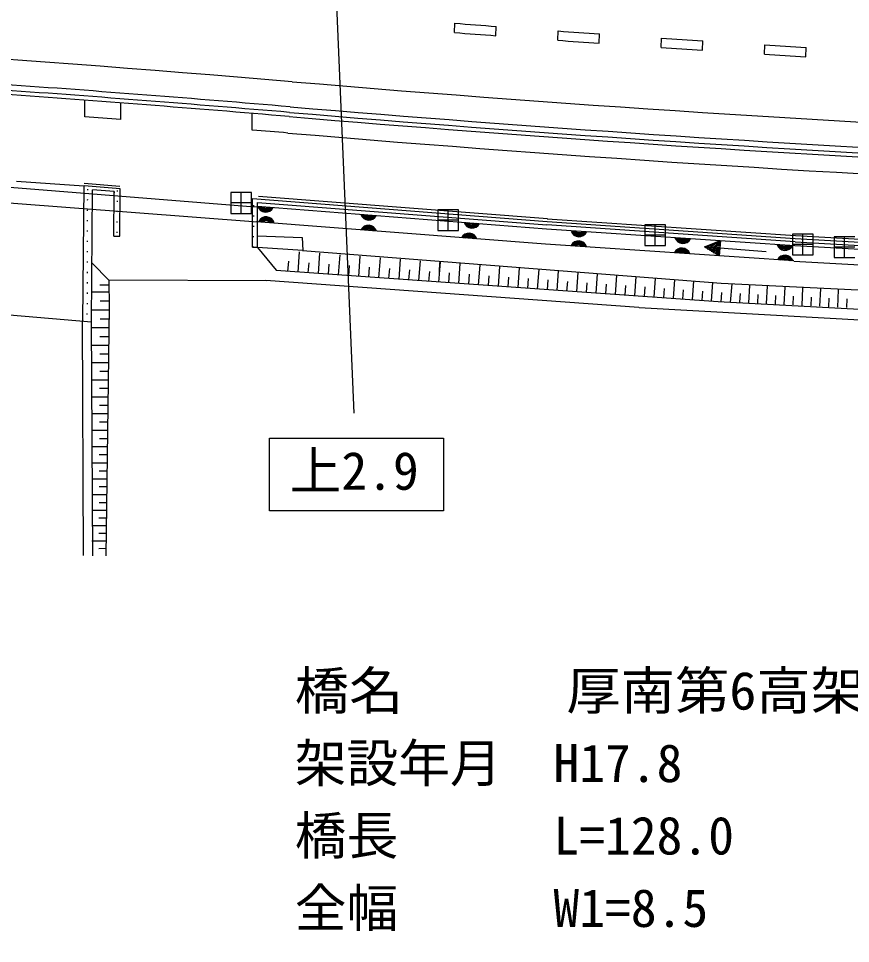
# Model space of a CAD drawing. Units: millimetres, scale not verified. Extents: x -2865935 to 4137865, y -6708483 to 4285906.
# Drawn here: x 252994 to 293205, y 228914 to 273607 of the extents above; entities that cross this region are included whole.
import ezdxf
from ezdxf.enums import TextEntityAlignment as Align

# ---------------------------------------------------------------- set-up
doc = ezdxf.new("R2010")
doc.units = ezdxf.units.MM
doc.header["$LTSCALE"] = 1000
for name, color, linetype, lineweight in [('M-BGD', 7, 'Continuous', 25), ('M-BMK-OTRS', 5, 'Continuous', 25), ('M-BMK-ROW', 30, 'Continuous', 25), ('M-STR-HTXT', 7, 'Continuous', 13), ('M-STR-STRC', 7, 'Continuous', 25)]:
    doc.layers.add(name, color=color, linetype=linetype, lineweight=lineweight)
doc.styles.add('ＭＳ ゴシック', font='')
doc.styles.get('ＭＳ ゴシック').set_extended_font_data('MS Gothic')

msp = doc.modelspace()

# ---------------------------------------------------------------- linework, layer by layer
at = {"layer": 'M-BGD'}
for p, q in [((256193, 268858), (256193, 269658)), ((257936, 268726), (257936, 269526)), ((264295, 268218), (264295, 269020)), ((252892, 265745), (256147, 265524)), ((256107, 258985), (256164, 265524)), ((257907, 265384), (256164, 265524)), ((256168, 265645), (257896, 265513)), ((264007, 264530), (252574, 265446)), ((256323, 265360), (256323, 265310)), ((256516, 258949), (256571, 265327)), ((257619, 265243), (256571, 265327)), ((257600, 263085), (257619, 265243)), ((257619, 265245), (257618, 265183)), ((257757, 265302), (257757, 265252)), ((257887, 263086), (257907, 265384)), ((252544, 264700), (264543, 263785)), ((256322, 264860), (256321, 264810)), ((257756, 264802), (257756, 264752)), ((264306, 262552), (264302, 264908)), ((264302, 264908), (278545, 263799)), ((264375, 264537), (264376, 264587)), ((264552, 262553), (264547, 264722)), ((264597, 265024), (278555, 263937)), ((256320, 264360), (256320, 264310)), ((257755, 264302), (257754, 264252)), ((264553, 264486), (264007, 264530)), ((264548, 264536), (278517, 263448)), ((256319, 263860), (256318, 263810)), ((257753, 263802), (257753, 263752)), ((264369, 264037), (264369, 264087)), ((264490, 263800), (278460, 262712)), ((278541, 263794), (290538, 262981)), ((278550, 263931), (290548, 263119)), ((256317, 263360), (256317, 263310)), ((257752, 263302), (257752, 263252)), ((264362, 263537), (264363, 263587)), ((278517, 263448), (290515, 262636)), ((256316, 262860), (256316, 262810)), ((257600, 263085), (257887, 263086)), ((264355, 263037), (264356, 263087)), ((264547, 263113), (266706, 263030)), ((266706, 263030), (266730, 262395)), ((286141, 262568), (286919, 262882)), ((286712, 262798), (286911, 262782)), ((286815, 262840), (286915, 262832)), ((286919, 262882), (286859, 262134)), ((290535, 262983), (301407, 262360)), ((290543, 263124), (300524, 262553)), ((256314, 262360), (256314, 262310)), ((264548, 262547), (264306, 262547)), ((264349, 262537), (264350, 262587)), ((266730, 262395), (264548, 262547)), ((264548, 262541), (265445, 261441)), ((266728, 262405), (286947, 260815)), ((278468, 262720), (290466, 261907)), ((286859, 262134), (286141, 262568)), ((286189, 262539), (286887, 262483)), ((286193, 262589), (286891, 262533)), ((286285, 262481), (286883, 262433)), ((286297, 262631), (286895, 262582)), ((286381, 262423), (286879, 262383)), ((286401, 262672), (286899, 262632)), ((286476, 262365), (286875, 262333)), ((286504, 262714), (286903, 262682)), ((286608, 262756), (286907, 262732)), ((289132, 262327), (286889, 262508)), ((290515, 262636), (300496, 262065)), ((266509, 261354), (266581, 262336)), ((267490, 261284), (267562, 262263)), ((268468, 261215), (268540, 262191)), ((269443, 261146), (269514, 262119)), ((270415, 261078), (270486, 262048)), ((271384, 261009), (271455, 261976)), ((272350, 260941), (272421, 261905)), ((286572, 262308), (286871, 262283)), ((286667, 262250), (286867, 262234)), ((286763, 262192), (286863, 262184)), ((256313, 261860), (256313, 261810)), ((257366, 260959), (256549, 261784)), ((266017, 261389), (266053, 261880)), ((266999, 261319), (267035, 261809)), ((267979, 261250), (268015, 261739)), ((268955, 261181), (268991, 261668)), ((269929, 261112), (269964, 261598)), ((270899, 261043), (270935, 261528)), ((271867, 260975), (271902, 261458)), ((273313, 260873), (273384, 261834)), ((273346, 261824), (273324, 261357)), ((274273, 260805), (274344, 261763)), ((275230, 260737), (275301, 261692)), ((276185, 260670), (276255, 261622)), ((277136, 260603), (277206, 261552)), ((278084, 260536), (278154, 261482)), ((290472, 261890), (300453, 261319)), ((256311, 261360), (256311, 261310)), ((265445, 261441), (286802, 259933)), ((272831, 260907), (272867, 261388)), ((273793, 260839), (273828, 261319)), ((274752, 260771), (274787, 261250)), ((275707, 260704), (275743, 261180)), ((276660, 260636), (276695, 261112)), ((277610, 260569), (277645, 261043)), ((279030, 260469), (279100, 261412)), ((279973, 260402), (280042, 261343)), ((280913, 260336), (280982, 261274)), ((281849, 260270), (281918, 261204)), ((282784, 260204), (282852, 261136)), ((283715, 260138), (283783, 261067)), ((256310, 260860), (256310, 260810)), ((257339, 260723), (256928, 260722)), ((257354, 260982), (257380, 259662)), ((264981, 260936), (257366, 260959)), ((282972, 259648), (264944, 260952)), ((278557, 260502), (278592, 260975)), ((279501, 260436), (279536, 260907)), ((280443, 260369), (280477, 260839)), ((281381, 260303), (281416, 260771)), ((282317, 260237), (282351, 260703)), ((283249, 260171), (283283, 260636)), ((284179, 260105), (284213, 260569)), ((284643, 260072), (284711, 260998)), ((285569, 260007), (285637, 260930)), ((286491, 259942), (286559, 260862)), ((286947, 260815), (311145, 259663)), ((287411, 259877), (287479, 260794)), ((288291, 259874), (288332, 260712)), ((289148, 259831), (289189, 260670)), ((290006, 259788), (290047, 260628)), ((290865, 259745), (290906, 260586)), ((256308, 260360), (256308, 260310)), ((257355, 260386), (256528, 260385)), ((285106, 260040), (285140, 260502)), ((286030, 259974), (286064, 260435)), ((286951, 259909), (286985, 260369)), ((287864, 259896), (287884, 260314)), ((288720, 259853), (288740, 260272)), ((289577, 259809), (289597, 260229)), ((290436, 259766), (290456, 260187)), ((291296, 259723), (291316, 260144)), ((291726, 259701), (291767, 260544)), ((292588, 259658), (292629, 260502)), ((256307, 259860), (256307, 259810)), ((257350, 259950), (256939, 259950)), ((286808, 259929), (299657, 259241)), ((292157, 259679), (292178, 260101)), ((293020, 259636), (293041, 260059)), ((252564, 259297), (256516, 258949)), ((256305, 259360), (256305, 259310)), ((257345, 259515), (256529, 259514)), ((257380, 259662), (257208, 247640)), ((297797, 258801), (282991, 259634)), ((256135, 247668), (256093, 259003)), ((256505, 258949), (256567, 247649)), ((257340, 259084), (256935, 259084)), ((257335, 258654), (256530, 258653)), ((257330, 258228), (256930, 258228)), ((257326, 257803), (256530, 257803)), ((257321, 257383), (256926, 257383)), ((257316, 256963), (256531, 256962)), ((257311, 256547), (256921, 256547)), ((257307, 256132), (256531, 256132)), ((257302, 255722), (256917, 255722)), ((257298, 255312), (256532, 255311)), ((257293, 254906), (256913, 254906)), ((257288, 254501), (256533, 254500)), ((257284, 254100), (256908, 254100)), ((257279, 253700), (256533, 253699)), ((257275, 253304), (256904, 253304)), ((257270, 252908), (256534, 252908)), ((257262, 252126), (256534, 252126)), ((257266, 252517), (256900, 252517)), ((257257, 251740), (256896, 251740)), ((257253, 251354), (256535, 251353)), ((257249, 250972), (256892, 250972)), ((257244, 250590), (256536, 250590)), ((257236, 249836), (256536, 249836)), ((257240, 250213), (256888, 250213)), ((257232, 249463), (256884, 249463)), ((257227, 249091), (256537, 249090)), ((257223, 248723), (256880, 248722)), ((257219, 248354), (256537, 248354)), ((257215, 247991), (256876, 247990))]:
    msp.add_line(p, q, dxfattribs=at)
for centre, radius, start, end in [((635965, -3206583), 3498100, 91.34924, 91.34924), ((181499, -727344), 1000271, 85.147, 85.94322), ((181499, -727344), 999998, 85.147, 85.94208), ((181499, -727344), 999798, 85.147, 85.94125), ((350698, 1265483), 999998, 265.147, 267.16643), ((350698, 1265483), 999725, 265.147, 267.16574), ((181499, -727344), 998998, 85.61181, 85.71207), ((350698, 1265483), 1000198, 265.147, 267.16701), ((181499, -727344), 998998, 85.147, 85.24592), ((350698, 1265483), 1000998, 265.147, 267.58179), ((264942, 264654), 406, 198.2015, 332.9618), ((264943, 264662), 364, 202.3666, 328.7967), ((264944, 264675), 327, 208.3607, 322.8026), ((264946, 264701), 303, 217.6567, 313.5066), ((264952, 264779), 331, 233.6909, 297.4724), ((269927, 264269), 406, 198.2015, 332.9618), ((269928, 264277), 364, 202.3666, 328.7967), ((264965, 263620), 406, 18.1824, 152.9427), ((264964, 263612), 364, 22.3475, 148.7775), ((264963, 263599), 327, 28.3416, 142.7834), ((264961, 263573), 303, 37.6375, 133.4875), ((264955, 263495), 331, 53.6717, 117.4533), ((269929, 264290), 327, 208.3607, 322.8026), ((269931, 264316), 303, 217.6567, 313.5066), ((269937, 264394), 331, 233.6909, 297.4724), ((274912, 263884), 406, 198.2015, 332.9618), ((274913, 263892), 364, 202.3666, 328.7967), ((274914, 263905), 327, 208.3607, 322.8026), ((274916, 263930), 303, 217.6567, 313.5066), ((274922, 264008), 331, 233.6909, 297.4724), ((269906, 263216), 406, 18.1824, 152.9427), ((269905, 263208), 364, 22.3475, 148.7775), ((269904, 263195), 327, 28.3416, 142.7834), ((269902, 263169), 303, 37.6375, 133.4875), ((269896, 263091), 331, 53.6717, 117.4533), ((280084, 263467), 406, 198.7894, 333.5497), ((280084, 263475), 364, 202.9545, 329.3845), ((280085, 263488), 327, 208.9486, 323.3905), ((280087, 263514), 303, 218.2446, 314.0945), ((280092, 263592), 331, 234.2788, 298.0603), ((274765, 262829), 406, 18.1824, 152.9427), ((274764, 262821), 364, 22.3475, 148.7775), ((274763, 262808), 327, 28.3416, 142.7834), ((274761, 262782), 303, 37.6375, 133.4875), ((274755, 262704), 331, 53.6717, 117.4533), ((280066, 262458), 406, 18.6441, 153.4044), ((280066, 262450), 364, 22.8093, 149.2393), ((285107, 263144), 406, 198.7894, 333.5497), ((285107, 263152), 364, 202.9545, 329.3845), ((285108, 263165), 327, 208.9486, 323.3905), ((285110, 263191), 303, 218.2446, 314.0945), ((285115, 263269), 331, 234.2788, 298.0603), ((280065, 262437), 327, 28.8033, 143.2452), ((280063, 262411), 303, 38.0993, 133.9493), ((280058, 262333), 331, 54.1335, 117.9151), ((285054, 262111), 406, 18.6441, 153.4044), ((285054, 262103), 364, 22.8093, 149.2393), ((285053, 262090), 327, 28.8033, 143.2452), ((285051, 262064), 303, 38.0993, 133.9493), ((290038, 262810), 406, 198.7894, 333.5497), ((290039, 262818), 364, 202.9545, 329.3845), ((290040, 262831), 327, 208.9486, 323.3905), ((290041, 262857), 303, 218.2446, 314.0945), ((290047, 262935), 331, 234.2788, 298.0603), ((285046, 261987), 331, 54.1335, 117.9151), ((290042, 261765), 406, 18.6441, 153.4044), ((290042, 261757), 364, 22.8093, 149.2393), ((290041, 261744), 327, 28.8033, 143.2452), ((290039, 261718), 303, 38.0993, 133.9493), ((290034, 261640), 331, 54.1335, 117.9151)]:
    msp.add_arc(centre, radius, start, end, dxfattribs=at)
at = {"layer": 'M-BMK-OTRS'}
for p, q in [((264547, 264722), (278532, 263633)), ((278531, 263646), (290528, 262834)), ((290526, 262824), (300507, 262253))]:
    msp.add_line(p, q, dxfattribs=at)
at = {"layer": 'M-BMK-ROW'}
for p, q in [((264262, 265193), (263262, 265193)), ((263262, 265193), (263262, 264193)), ((263762, 264193), (263762, 265193)), ((264262, 264193), (264262, 265193)), ((264262, 264693), (263262, 264693)), ((263262, 264193), (264262, 264193)), ((274262, 264367), (273262, 264367)), ((273262, 264367), (273262, 263367)), ((273762, 263367), (273762, 264367)), ((274262, 263367), (274262, 264367)), ((274262, 263867), (273262, 263867)), ((273262, 263367), (274262, 263367)), ((284262, 263641), (283262, 263641)), ((283262, 263641), (283262, 262641)), ((283762, 262641), (283762, 263641)), ((284262, 262641), (284262, 263641)), ((284262, 263141), (283262, 263141)), ((291408, 263191), (290408, 263191)), ((290408, 263191), (290408, 262191)), ((290908, 262191), (290908, 263191)), ((291408, 262191), (291408, 263191)), ((293415, 263064), (292415, 263064)), ((292415, 263064), (292415, 262064)), ((292915, 262064), (292915, 263064)), ((283262, 262641), (284262, 262641)), ((291408, 262691), (290408, 262691)), ((293415, 262564), (292415, 262564)), ((290408, 262191), (291408, 262191)), ((292415, 262064), (293415, 262064))]:
    msp.add_line(p, q, dxfattribs=at)
at = {"layer": 'M-STR-STRC'}
for p, q in [((269223, 254532), (268231, 277883)), ((274071, 272927), (274087, 273377)), ((276066, 272774), (276083, 273224)), ((279060, 272553), (279077, 273003)), ((281056, 272411), (281073, 272861)), ((284051, 272205), (284068, 272655)), ((286047, 272073), (286064, 272523)), ((289042, 271883), (289059, 272332)), ((291039, 271761), (291056, 272210)), ((265132, 253323), (273532, 253323)), ((265132, 249823), (265132, 253323)), ((273532, 253323), (273532, 249823)), ((273532, 249823), (265132, 249823))]:
    msp.add_line(p, q, dxfattribs=at)
for centre, radius, start, end in [((524031, -2199876), 2498100, 88.98161, 88.98161), ((524031, -2199876), 2498100, 89.01404, 89.01404), ((524031, -2199876), 2498100, 89.2638, 89.2638), ((524031, -2199876), 2498100, 89.31083, 89.31083), ((524031, -2199876), 2498100, 89.34327, 89.34327), ((524031, -2199876), 2498100, 89.4049, 89.4049), ((524031, -2199876), 2498100, 89.57843, 89.57843), ((524031, -2199876), 2498100, 89.71953, 89.71953), ((524031, -2199876), 2498100, 89.86063, 89.86063), ((524031, -2199876), 2498100, 89.90766, 89.90766), ((524031, -2199876), 2498100, 89.92225, 89.92225), ((635965, -3206583), 3501900, 91.83805, 91.83805), ((635965, -3206583), 3501900, 91.86119, 91.86119), ((635965, -3206583), 3501900, 91.90515, 91.90515), ((635965, -3206583), 3501900, 92.07291, 92.07291), ((635965, -3206583), 3501900, 92.09604, 92.09604), ((635965, -3206583), 3501900, 92.12959, 92.12959), ((635965, -3206583), 3501900, 92.14001, 92.14001), ((635965, -3206583), 3501900, 92.16315, 92.16315), ((635965, -3206583), 3501900, 92.17356, 92.17356), ((635965, -3206583), 3501900, 92.1967, 92.1967), ((635965, -3206583), 3501900, 92.20711, 92.20711), ((635965, -3206583), 3501900, 92.23025, 92.23025), ((635965, -3206583), 3501900, 92.24066, 92.24066), ((635965, -3206583), 3501900, 92.2638, 92.2638), ((635965, -3206583), 3501900, 92.29735, 92.29735), ((635965, -3206583), 3501900, 92.30776, 92.30776), ((635965, -3206583), 3501900, 92.27421, 92.27421), ((635965, -3206583), 3501900, 92.37486, 92.37486), ((635965, -3206583), 3501900, 92.40841, 92.40841), ((635965, -3206583), 3501900, 92.47551, 92.47551), ((635965, -3206583), 3501900, 92.54262, 92.54262), ((635965, -3206583), 3501900, 92.57617, 92.57617), ((635965, -3206583), 3501900, 92.63286, 92.63286), ((635965, -3206583), 3501900, 92.64327, 92.64327), ((635965, -3206583), 3501900, 92.66641, 92.66641), ((635965, -3206583), 3501900, 92.69996, 92.69996), ((635965, -3206583), 3501900, 92.71037, 92.71037), ((635965, -3206583), 3501900, 92.76707, 92.76707), ((635965, -3206583), 3501900, 92.77748, 92.77748), ((635965, -3206583), 3501900, 92.83417, 92.83417), ((635965, -3206583), 3501900, 92.86772, 92.86772), ((635965, -3206583), 3501900, 92.91168, 92.91168), ((635965, -3206583), 3501900, 92.90127, 92.90127), ((635965, -3206583), 3501900, 92.96837, 92.96837), ((635965, -3206583), 3501900, 92.97878, 92.97878), ((635965, -3206583), 3501900, 93.00192, 93.00192), ((635965, -3206583), 3501900, 93.03547, 93.03547), ((635965, -3206583), 3501900, 93.06902, 93.06902), ((635965, -3206583), 3501900, 93.10258, 93.10258), ((635965, -3206583), 3501900, 93.11299, 93.11299), ((635965, -3206583), 3501900, 93.20323, 93.20323), ((635965, -3206583), 3501900, 93.23678, 93.23678), ((635965, -3206583), 3501900, 93.28074, 93.28074), ((635965, -3206583), 3501900, 93.30388, 93.30388), ((635965, -3206583), 3501900, 93.34784, 93.34784), ((635965, -3206583), 3501900, 91.76053, 91.76053), ((635965, -3206583), 3501900, 91.77094, 91.77094), ((635965, -3206583), 3501900, 91.72698, 91.72698), ((635965, -3206583), 3501900, 91.73739, 91.73739), ((635965, -3206583), 3501900, 91.69343, 91.69343), ((635965, -3206583), 3501900, 91.65988, 91.65988), ((635965, -3206583), 3501900, 91.67029, 91.67029), ((635965, -3206583), 3501900, 91.62633, 91.62633), ((635965, -3206583), 3501900, 91.60319, 91.60319), ((635965, -3206583), 3501900, 91.55923, 91.55923), ((635965, -3206583), 3501900, 91.56964, 91.56964), ((635965, -3206583), 3501900, 91.52568, 91.52568), ((635965, -3206583), 3501900, 91.50254, 91.50254), ((635965, -3206583), 3501900, 91.36834, 91.36834), ((635965, -3206583), 3501900, 91.33479, 91.33479), ((635965, -3206583), 3501900, 91.25727, 91.25727), ((635965, -3206583), 3501900, 91.22372, 91.22372), ((635965, -3206583), 3501900, 91.23413, 91.23413), ((635965, -3206583), 3501900, 91.20058, 91.20058), ((635965, -3206583), 3501900, 91.16703, 91.16703), ((635965, -3206583), 3501900, 91.12307, 91.12307), ((635965, -3206583), 3498100, 91.10894, 91.10894), ((635965, -3206583), 3498100, 91.1432, 91.1432), ((635965, -3206583), 3498100, 91.16685, 91.16685), ((635965, -3206583), 3498100, 91.17749, 91.17749), ((635965, -3206583), 3498100, 91.2118, 91.2118), ((635965, -3206583), 3498100, 91.26981, 91.26981), ((635965, -3206583), 3498100, 91.30417, 91.30417), ((635965, -3206583), 3498100, 91.31484, 91.31484), ((635965, -3206583), 3498100, 91.4074, 91.4074), ((635965, -3206583), 3498100, 91.41808, 91.41808), ((635965, -3206583), 3498100, 91.45254, 91.45254), ((635965, -3206583), 3498100, 91.47632, 91.47632), ((635965, -3206583), 3498100, 91.51081, 91.51081), ((635965, -3206583), 3498100, 91.54533, 91.54533), ((635965, -3206583), 3498100, 91.55604, 91.55604), ((635965, -3206583), 3498100, 91.57987, 91.57987), ((635965, -3206583), 3498100, 91.61443, 91.61443), ((635965, -3206583), 3498100, 91.64901, 91.64901), ((635965, -3206583), 3498100, 91.65975, 91.65975), ((635965, -3206583), 3498100, 91.71824, 91.71824), ((635965, -3206583), 3498100, 91.75289, 91.75289), ((635965, -3206583), 3498100, 91.82225, 91.82225), ((635965, -3206583), 3498100, 91.83302, 91.83302), ((635965, -3206583), 3498100, 91.89171, 91.89171), ((635965, -3206583), 3498100, 91.92647, 91.92647), ((635965, -3206583), 3498100, 91.97205, 91.97205), ((635965, -3206583), 3498100, 91.99606, 91.99606), ((635965, -3206583), 3498100, 92.00686, 92.00686), ((635965, -3206583), 3498100, 92.03088, 92.03088), ((635965, -3206583), 3498100, 92.11144, 92.11144), ((635965, -3206583), 3498100, 92.13551, 92.13551), ((635965, -3206583), 3498100, 92.17043, 92.17043), ((635965, -3206583), 3498100, 92.18127, 92.18127), ((635965, -3206583), 3498100, 92.20537, 92.20537), ((635965, -3206583), 3498100, 92.21622, 92.21622), ((635965, -3206583), 3498100, 92.24033, 92.24033), ((635965, -3206583), 3498100, 92.31033, 92.31033), ((635965, -3206583), 3498100, 92.34537, 92.34537), ((635965, -3206583), 3498100, 92.35625, 92.35625), ((635965, -3206583), 3498100, 92.39131, 92.39131), ((635965, -3206583), 3498100, 92.4264, 92.4264), ((635965, -3206583), 3498100, 92.48574, 92.48574), ((635965, -3206583), 3498100, 92.53181, 92.53181), ((635965, -3206583), 3498100, 92.56699, 92.56699), ((635965, -3206583), 3498100, 92.59127, 92.59127), ((635965, -3206583), 3498100, 92.6022, 92.6022), ((635965, -3206583), 3498100, 92.62649, 92.62649), ((635965, -3206583), 3498100, 92.74326, 92.74326), ((635965, -3206583), 3498100, 92.81395, 92.81395), ((635965, -3206583), 3498100, 92.83834, 92.83834), ((635965, -3206583), 3498100, 92.84932, 92.84932), ((635965, -3206583), 3498100, 92.90915, 92.90915), ((635965, -3206583), 3498100, 92.98005, 92.98005), ((635965, -3206583), 3498100, 92.99106, 92.99106), ((635965, -3206583), 3498100, 93.05105, 93.05105), ((635965, -3206583), 3498100, 93.13319, 93.13319), ((635965, -3206583), 3498100, 93.22898, 93.22898), ((635965, -3206583), 3498100, 93.27571, 93.27571), ((635965, -3206583), 3498100, 93.3114, 93.3114), ((635965, -3206583), 3498100, 93.33603, 93.33603), ((181397, -727346), 1001498, 85.1412, 87.57619), ((350797, 1265464), 995048, 265.5786, 265.69385), ((350797, 1265464), 995498, 265.57964, 265.69484), ((350797, 1265464), 995048, 265.86671, 265.98194), ((350797, 1265464), 995048, 266.15477, 266.26998), ((350797, 1265464), 995498, 265.86762, 265.9828), ((350797, 1265464), 995498, 266.15555, 266.27071), ((350797, 1265464), 995048, 266.44278, 266.55798), ((350797, 1265464), 995498, 266.44343, 266.55858), ((350797, 1265464), 998498, 265.1412, 267.57599)]:
    msp.add_arc(centre, radius, start, end, dxfattribs=at)

# ---------------------------------------------------------------- texts
at = {"layer": 'M-STR-HTXT', "style": 'ＭＳ ゴシック', "width": 1.05}
msp.add_text('橋名\u3000\u3000\u3000厚南第6高架橋', height=1833, dxfattribs=at).set_placement((266346, 241130), align=Align.MIDDLE_LEFT)
at = {"layer": 'M-STR-HTXT', "style": 'ＭＳ ゴシック'}
for s, p in [('架設年月\u3000H17.8', (266346, 237630)), ('橋長\u3000\u3000\u3000L=128.0', (266346, 234130)), ('全幅\u3000\u3000\u3000W1=8.5', (266346, 230630))]:
    msp.add_text(s, height=1833, dxfattribs=at).set_placement(p, align=Align.MIDDLE_LEFT)
at = {"layer": 'M-STR-STRC', "style": 'ＭＳ ゴシック'}
msp.add_text('上2.9', height=1833, dxfattribs=at).set_placement((269219, 250286), align=Align.BOTTOM_CENTER)

doc.saveas('drawing.dxf')
